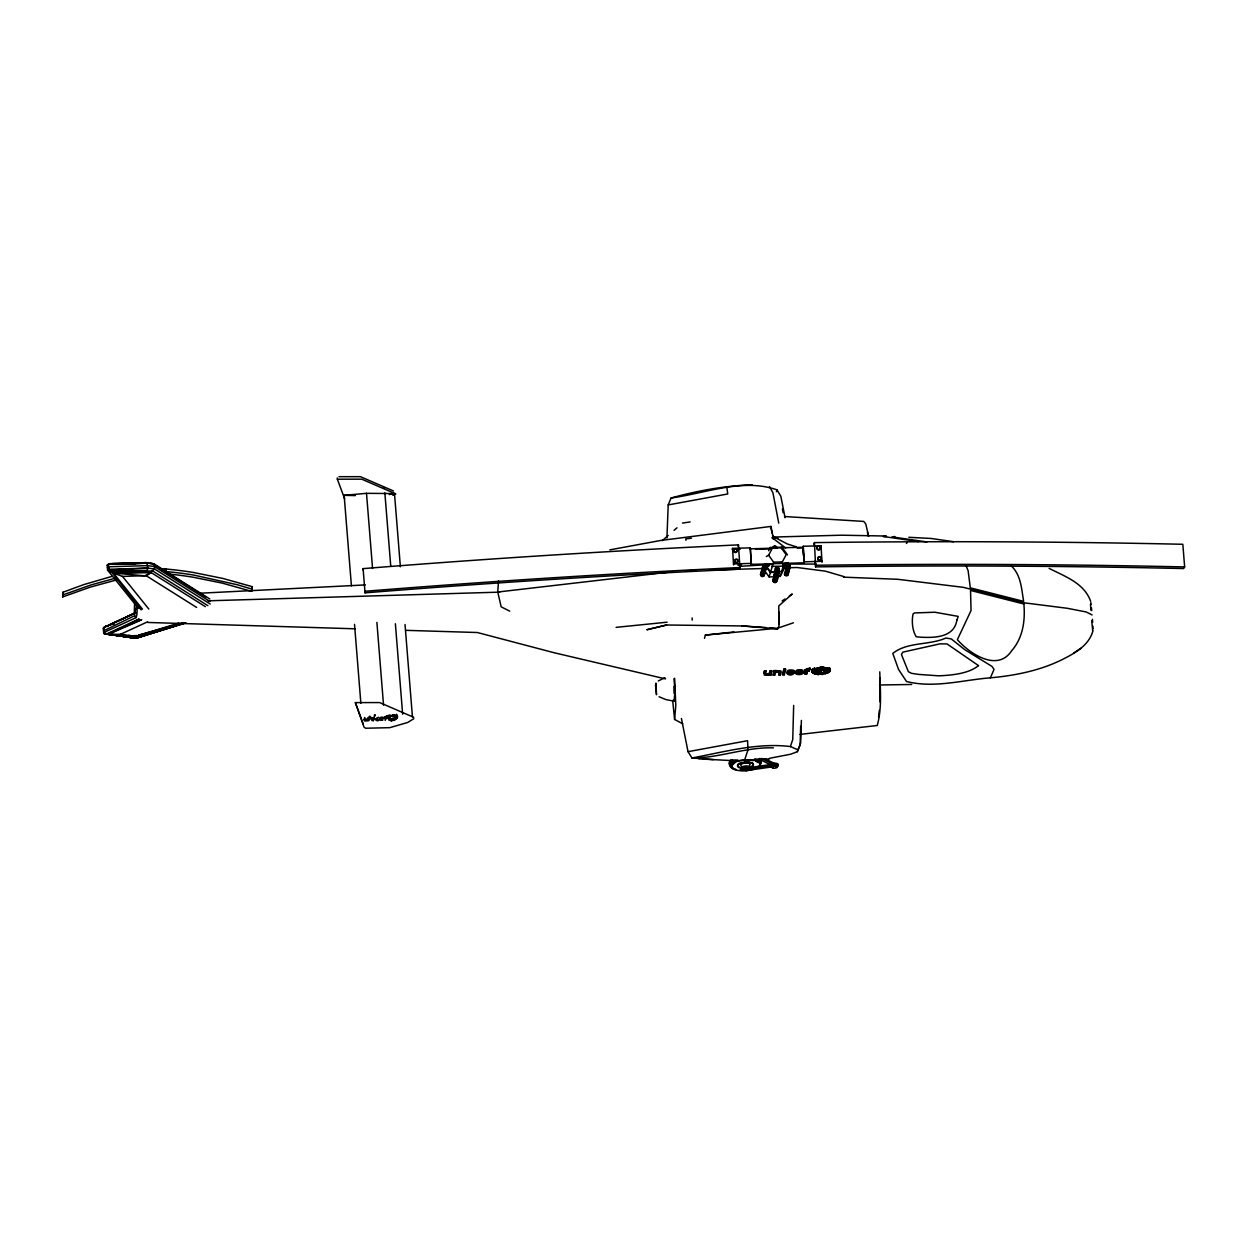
<?xml version="1.0" encoding="UTF-8"?>
<svg xmlns="http://www.w3.org/2000/svg" width="1247" height="1247" viewBox="0 0 1247 1247"><rect width="100%" height="100%" fill="white"/><g stroke="black" fill="none" stroke-linecap="round" stroke-linejoin="round"><path stroke-width="1.5" d="M685.944 540.278L685.725 538.891L691.415 538.205M775.182 571.375L775.229 570.284M775.229 570.69L772.953 580.899C776.585 586.573 779.001 575.522 778.876 572.887M879.852 701.734L879.883 677.729M800.683 726.284L800.122 744.989L797.332 751.692L790.754 754.186L769.368 758.332M801.369 720.439L800.683 742.978L797.332 751.692M775.229 571.095L775.135 572.264M773.156 581.57L775.385 569.255M778.985 571.266L778.845 573.074M778.752 624.248L778.783 611.809M775.213 571.469L774.979 573.526M778.892 572.607L778.97 571.734M793.669 705.428L792.749 739.518L790.395 746.548C757.256 742.479 724.273 752.003 691.96 757.973L688.032 751.676L681.423 718.459M879.322 710.416L878.574 717.181M509.711 611.124L501.169 606.837L497.756 592.029L498.519 580.821M752.253 484.787C724.819 485.738 697.463 490.695 671.057 498.005L668.205 504.926L666.927 537.987M674.004 693.207L673.972 686.489M786.389 566.528L786.405 566.387A2.182 0.842 27.9 0 0 785.813 565.468M786.498 567.214L786.514 567.058A2.603 1.013 27.9 0 0 785.314 565.577M786.888 567.806L786.904 567.634A3.227 1.247 27.9 0 0 784.69 565.374L784.301 565.156M788.946 568.351L788.977 568.086A5.331 2.058 27.9 0 0 785.329 564.361L784.753 564.065M789.741 565.546L789.756 565.296A4.707 1.808 27.9 0 0 788.837 563.691M790.037 567.494L790.068 567.198A5.892 2.276 27.9 0 0 786.046 563.067M803.115 673.224L798.501 673.972L796.662 673.162L803.302 672.694L802.585 671.26A3.725 1.387 -4.6 0 0 800.636 670.886L798.891 670.933A3.819 1.418 -4.6 0 0 796.646 671.447C791.377 674.783 803.676 676.123 803.021 672.102L800.995 672.414M396 716.526L395.205 718.303M775.166 572.139L772.953 580.899M778.923 572.544L778.689 574.088M134.676 603.361C133.148 620.492 137.809 622.83 137.076 605.761M776.678 581.461L776.102 579.543M779.453 671.463L778.939 674.97L780.451 674.923L780.731 671.852L775.369 672.164L775.416 670.559L774.044 670.59L773.202 675.141L774.714 675.095C773.686 671.307 782.134 670.652 778.939 674.97M738.224 546.482L738.458 544.877A4165.416 1557.035 -4.6 0 0 363.111 568.632L363.22 570.222M738.458 544.877L740.032 569.131A4161.348 1555.523 -4.6 0 0 365.044 592.855L363.111 568.632M777.754 575.054L777.91 567.65M210.213 604.016L154.534 568.991L147.879 568.118L108.863 569.287L107.601 570.144L113.383 573.074L146.694 572.077L147.879 568.118L146.694 562.615L109.565 563.722L107.195 565.125L107.601 570.144L138.495 608.458M111.762 576.441L83.752 584.609L62.942 592.247L62.677 596.939L90.454 587.072L116.735 579.886M62.677 596.939L62.942 592.247M103.361 628.363L105.683 626.275L103.361 628.363L103.766 633.367L106.291 634.115L136.453 638.121L185.787 622.923M103.563 630.873L134.52 615.769M185.694 622.767L136.453 638.121L106.291 634.115L108.505 634.271L139.15 619.011L106.291 634.115L136.453 638.121L185.257 622.689M134.816 612.542L136.547 606.198M251.598 591.327L252.175 589.176L237.554 584.812L193.831 575.101A350.812 322.443 15.3 0 0 164.822 571.469L164.651 568.897A351.14 322.739 15.3 0 1 193.69 572.529L222.854 578.437L252.097 586.62L251.598 591.327L222.371 583.144L193.238 577.236A350.812 322.443 15.3 0 0 167.846 573.947M369.377 716.292L368.535 720.828L371.279 717.789L372.152 720.735C375.596 715.669 369.018 718.973 370.047 716.277M374.505 714.858L374.412 716.651L375.269 714.827M393.086 716.729L393.538 715.045A10.693 3.99 -4.6 0 1 393.756 715.326L392.446 715.232A6.095 2.276 -4.6 0 0 391.994 715.513L392.135 715.544A6.344 2.369 -4.6 0 1 392.54 715.31A4.193 1.574 -4.6 0 1 393.148 714.936L392.727 714.999M692.194 620.102L692.147 617.951M704.477 638.355L705.381 635.066L733.844 631.98M732.285 549.366L732.55 548.384L750.289 547.854L751.271 564.377L804.284 562.802L803.302 546.28L821.04 545.765L822.022 562.272M733.532 564.907L732.55 548.384M751.271 564.377L750.289 547.854M776.429 491.708L776.943 489.837C742.776 477.882 705.381 493.407 671.057 498.005M770.506 528.136L770.989 526.421L660.551 540.497L609.861 549.865M769.134 565.078L766.344 567.65L763.99 575.802L762.042 576.488L760.514 574.353L762.915 566.091A4.707 1.231 -35.5 0 1 764.302 564.423M760.53 575.054L762.665 567.369A5.752 1.496 -35.5 0 1 765.424 564.392M760.81 575.693L763.335 565.873A3.975 1.044 -35.5 0 1 763.741 565.156L762.946 568.305M761.356 576.208L763.491 568.523A5.752 1.496 -35.5 0 1 768.058 564.236M762.042 576.488L764.177 568.835A5.331 1.387 -35.5 0 1 768.417 564.86L768.947 564.532M762.79 576.519L764.91 568.881A4.707 1.231 -35.5 0 1 768.651 565.39M773.358 538.252L773.467 537.878A8.573 3.211 -4.6 0 0 773.015 538.081M765.985 566.481L764.271 575.163M773.67 538.236L773.764 537.878A11.956 4.474 -4.6 0 1 774.138 538.081M763.476 576.27L765.487 568.897A3.975 1.044 -35.5 0 1 769.165 565.468M763.99 575.802L766.282 567.12L767.84 565.514M774.527 576.769L769.087 576.925L773.576 562.163L768.635 555.211L772.439 548.01L803.037 547.262L803.302 546.28M781.573 548.68L781.978 547.168L770.272 547.527L768.573 550.722M774.496 577.377L776.07 568.944M773.608 582.131L775.759 574.056L775.79 567.868M774.262 582.505L776.429 574.368L776.46 567.697M775.01 582.614L777.162 574.462L777.193 567.619M775.728 582.458L778.58 572.747M776.304 582.053L778.752 570.175M784.363 566.169L779.983 576.613L784.722 567.65M787.714 572.934L787.558 575.428L784.862 575.179L786.592 565.733A2.042 0.795 27.9 0 0 786.53 565.483M784.488 574.571L787.028 565.327M784.862 575.179L787.668 565M785.47 575.615L787.481 568.242A3.975 1.528 27.9 0 0 784.332 565.016M786.187 575.818L788.229 568.196A4.707 1.808 27.9 0 0 785.018 564.891L784.503 564.626M786.919 575.755L789.226 567.385M787.558 575.428L789.616 567.744A5.752 2.213 27.9 0 0 785.704 563.722L785.08 563.395M788.088 573.542L790.146 565.873A5.331 2.058 27.9 0 0 787.668 562.865M788.01 574.898L790.255 566.543A5.752 2.213 27.9 0 0 786.982 562.896M767.404 674.222L769.539 673.614L769.493 675.25L770.833 675.204L771.69 670.668L770.178 670.715C772.127 675.858 762.307 676.56 765.97 670.839L764.458 670.886L763.881 672.99L765.112 674.206M764.458 670.886L764.271 675.079L768.277 675.219L769.539 673.614M765.97 670.839C762.868 675.141 771.145 674.487 770.178 670.715M770.833 675.204L771.69 670.668M773.202 675.141L774.044 670.59M775.416 670.559L780.887 670.917L780.451 674.923M775.369 672.164L774.138 671.728M785.485 668.969L785.392 670.761L783.88 670.808L783.973 669.015L785.485 668.969L785.22 671.4L784.285 674.814L782.773 674.845L783.615 670.309L785.127 670.263M782.773 674.845L783.615 670.309M783.88 670.808L783.973 669.015M820.76 546.747L821.04 545.765M805.936 669.655L804.471 670.138L805.811 670.107L805.094 674.191L806.591 674.144L807.666 669.031L810.176 668.221L806.326 668.766L806.03 670.777L804.564 671.26L805.905 671.229M805.094 674.191L805.811 670.107M806.03 670.777L807.292 669.514L810.269 669.343L810.176 668.221M806.591 674.144L807.308 670.06M807.433 669.608L809.178 669.561L809.147 671.135L807.401 671.182M809.147 671.135L809.178 669.561M821.352 667.878L821.446 667.519A11.956 4.474 -4.6 0 0 820.76 667.862A12.111 4.52 -4.6 0 0 820.074 668.252L819.887 668.189A14.683 5.487 -4.6 0 1 820.339 667.924L820.931 671.681M821.664 667.878L821.757 667.519A8.573 3.211 -4.6 0 1 822.241 667.784M820.666 667.956L820.853 668.984A11.956 4.474 -4.6 0 1 821.539 668.641L821.087 670.325L821.757 667.519M784.379 573.885L785.018 572.685M389.765 719.051L390.732 719.878A7.435 2.775 -4.6 0 0 389.797 719.036M803.302 672.694L802.491 670.138A3.725 1.387 -4.6 0 0 800.543 669.764L798.813 669.81A3.819 1.418 -4.6 0 0 796.568 670.325L795.009 672.086L796.397 673.131M773 547.106L773.654 548.166M773.374 546.513L774.184 548.228M773.951 546.092L774.839 547.963M774.668 545.937L775.587 547.854M775.416 546.046L776.304 547.916M776.055 546.42L776.881 548.15M776.522 546.997L777.177 548.057M820.152 669.998L819.778 672.289M762.541 566.964L762.65 566.699A5.331 1.387 -35.5 0 1 764.692 564.361M762.837 568.305L762.961 568.009A5.892 1.543 -35.5 0 1 766.391 564.486M766.001 568.429L766.079 568.242A3.227 0.842 -35.5 0 1 768.651 565.842L769.025 565.624M813.792 544.238L814.447 542.616A4165.416 1557.035 -4.6 0 1 1182.826 544.284L1184.65 566.933L1183.668 568.554A4161.348 1555.523 -4.6 0 0 815.616 566.886L815.164 561.212M815.616 566.886L814.447 542.616M788.182 671.556L789.195 673.068L794.105 672.227C791.611 679.397 779.671 670.45 792.967 671.245A3.071 1.153 -4.6 0 1 794.105 671.665L790.006 671.728A2.354 0.888 -4.6 0 0 788.759 672.18L788.883 674.097L794.199 673.349M760.514 574.353L761.325 573.261M395.751 717.758L394.972 715.155L391.137 715.591M1092.886 631.013C1088.647 646.164 1073.807 653.771 1060.761 660.302C1038.767 670.855 1014.59 675.64 990.399 677.822L987.593 678.072C960.767 680.55 933.348 688.25 906.507 681.501L898.526 669.405L892.79 653.428C907.302 641.628 929.186 645.51 945.943 638.012L951.305 638.947L964.742 649.671L991.973 666.412L994.03 669.39L990.399 677.822M659.086 696.761L666.023 699.629L674.081 701.188L674.939 690.76L673.972 678.695M781.199 572.139L783.506 566.076L782.337 561.898L786.156 554.697L781.199 547.76L781.978 547.168L787.496 554.899M785.205 562.865L783.506 566.076L771.784 566.434M785.439 565L782.04 571.422L770.334 571.765L765.923 565.577M826.621 669.748L826.605 669.779A11.971 4.474 -4.6 0 1 826.262 670.231L826.122 671.51A2.4 0.888 -4.6 0 1 823.799 672.008M816.317 670.621L816.286 670.621A2.104 0.779 -4.6 0 0 815.086 670.964L815.335 669.265A6.126 2.291 -4.6 0 1 818.562 667.769L819.591 667.737A7.092 2.65 -4.6 0 0 818.765 668.033L816.473 668.797A3.008 1.122 -4.6 0 0 816.458 669.218M815.086 670.964L815.429 670.387A6.126 2.291 -4.6 0 1 818.656 668.891L819.684 668.875M773.046 580.214L773.997 579.216M809.256 670.683L807.526 670.73L810.269 669.343M906.398 543.458L907.13 542.585M666.646 624.981L646.819 629.751L666.646 624.996L741.934 625.947L777.66 628.815L778.985 625.947L778.767 605.933L792.25 593.977L789.351 595.972M164.635 569.255L164.947 569.053M390.576 716.137C387.521 719.16 393.6 720.984 395.283 718.334M682.701 723.806L674.611 719.457L675.796 705.553L674.643 678.181M388.939 716.183A9.805 3.663 -4.6 0 1 388.705 717.477L388.581 717.181A6.017 2.245 -4.6 0 1 388.846 716.292L388.846 715.061M392.789 715.419L392.634 715.575A17.723 6.625 -4.6 0 1 392.914 715.466A15.385 5.752 -4.6 0 1 393.397 715.045M816.598 672.492L816.816 672.367A2.447 0.92 -4.6 0 0 818.905 672.304M413.864 718.662L407.66 722.481L389.797 727.671L365.589 728.232L364.03 727.141L355.348 702.607L379.696 702.575L413.755 717.337M395.268 717.991L394.052 718.443M662.375 540.559L668.221 535.462M674.066 530.349L676.996 527.808M390.482 718.74L391.574 718.677M390.514 716.105L392.182 715.7A3.086 1.153 -4.6 0 1 392.711 716.121L394.005 715.949A15.385 5.752 -4.6 0 1 394.052 716.292L394.208 716.261A16.367 6.11 -4.6 0 0 394.161 715.934L394.099 715.716A13.998 5.237 -4.6 0 0 393.974 715.404L394.348 715.123A3.959 1.481 -4.6 0 0 393.865 714.921L394.301 714.952M393.132 716.542L395.299 716.526A4.333 1.621 -4.6 0 1 395.658 717.056M782.134 600.945L785.018 598.965M142.47 609.144L113.383 573.074L146.569 575.958L154.534 568.991L154.129 563.987L145.946 562.678L109.565 563.722M107.195 565.125L108.458 564.268L147.489 563.114L154.129 563.987L209.808 598.996M107.398 567.634L108.66 566.777L147.676 565.624L154.332 566.497L210.01 601.506M1073.807 652.945L1080.978 648.269M389.469 716.885L388.955 717.337A4.676 1.746 -4.6 0 0 388.83 717.96A11.223 4.193 -4.6 0 0 389.594 716.822L389.594 716.822M817.767 670.98L818.126 670.917A2.354 0.888 -4.6 0 1 818.889 670.824L818.328 669.81M766.328 556.505L768.635 555.211M395.205 715.31L394.333 715.31A5.627 2.104 -4.6 0 1 394.66 715.591L395.205 716.292L395.33 715.404M793.528 672.757C786.639 676.607 784.098 668.47 792.889 670.122A3.071 1.153 -4.6 0 1 794.012 670.543L794.401 672.117M164.604 569.1L164.838 569.006M658.307 680.956L664.932 677.682M392.883 495.34L395.798 493.921L361.724 479.16L337.376 479.207L337.282 477.882M135.144 612.838L108.099 625.713L135.705 612.885M391.293 715.747L391.09 715.856A2.806 1.044 -4.6 0 0 390.747 716.246A5.892 2.198 -4.6 0 0 390.685 716.666M136.032 612.48L103.61 627.428L103.766 633.367L133.975 638.183M135.502 612.932L109.159 625.074L114.412 623.874M136.437 617.499L104.015 632.432L106.307 634.053M141.519 619.899L108.505 634.271L134.754 638.121L103.766 633.367L114.802 634.77M141.612 619.588L108.723 633.492L109.923 634.458L120.6 634.255L147.582 621.817M389.999 716.105L389.345 716.542A5.128 1.917 -4.6 0 0 389.064 717.041A7.996 2.993 -4.6 0 0 390.093 716.059L390.03 714.921M822.864 669.966L821.43 670.138A8.386 3.133 -4.6 0 0 822.739 669.966C824.392 669.234 821.711 664.074 822.428 670.263A3.757 1.403 -4.6 0 1 822.895 670.091A2.229 0.826 -4.6 0 1 825.311 669.951A3.476 1.294 -4.6 0 1 826.683 670.574M775.525 537.987L776.569 537.956M825.155 667.737C822.209 668.314 825.296 666.366 825.249 668.86A3.476 1.294 -4.6 0 1 826.605 669.452C824.127 670.761 824.158 666.21 826.636 668.376A6.126 2.291 -4.6 0 1 824.891 671.213A6.313 2.354 -4.6 0 0 823.301 667.332L822.381 667.379M826.309 668.205L826.402 669.327L825.015 669.655A6.329 2.369 -4.6 0 0 824.485 669.28L823.628 668.766L824.548 669.078M63.27 594.788L91.047 584.921L115.566 578.156M775.307 537.94L774.356 537.738A7.279 2.728 -4.6 0 1 775.821 538.081M823.379 667.566L823.628 668.766M793.435 622.799L777.286 628.317L705.381 635.066M819.139 670.792L820.323 671.868M178.976 623.017L135.409 636.438L109.923 634.458L121.208 635.004M823.597 672.086L824.984 672.336A6.126 2.291 -4.6 0 0 826.73 669.499L824.797 669.156M822.397 673.24L822.069 674.487L822.397 673.24A5.83 2.182 -4.6 0 0 821.165 672.788M183.683 622.814L135.409 636.438L120.6 634.255M821.149 670.481L821.118 670.481A2.369 0.888 -4.6 0 0 822.007 670.403L822.038 669.249M138.698 635.05L183.543 622.689M816.208 669.499L816.099 669.514A2.104 0.779 -4.6 0 0 814.992 669.826M776.086 671.198L779.188 671.089M823.067 667.659L822.116 667.488L822.194 668.61A9.119 3.414 -4.6 0 1 823.145 669.28L824.127 668.018L822.521 667.987M826.06 668.376L824.828 668.657M824.173 669.156L822.677 668.891M816.255 670.637L816.099 669.514M774.621 538.112L775.026 538.018A8.152 3.04 -4.6 0 0 774.122 537.831A14.98 5.596 -4.6 0 1 774.512 538.081M822.911 668.953L823.768 668.579L822.194 668.61M772.376 538.034L773.124 537.878A9.119 3.414 -4.6 0 0 772.688 538.081M820.51 669.733A3.538 1.325 -4.6 0 0 819.295 669.327L816.645 669.81A3.008 1.122 -4.6 0 0 816.551 670.34M819.793 672.71L819.622 673.879A5.83 2.182 -4.6 0 0 817.798 674.502L817.705 673.38A5.83 2.182 -4.6 0 1 819.528 672.757M821.804 673.255A5.315 1.98 -4.6 0 0 820.37 672.788L820.012 672.803A5.315 1.98 -4.6 0 0 818.063 673.474L817.705 673.38M822.069 674.487A5.315 1.98 -4.6 0 0 820.464 673.926L820.09 673.926A5.315 1.98 -4.6 0 0 818.157 674.596L817.798 674.502M668.205 504.926L727.734 493.968L726.798 486.798M688.032 751.676L747.577 740.702L747.951 749.883L744.677 759.859M699.115 758.519L691.96 757.973C719.036 758.145 745.8 746.891 773.405 747.873M389.298 494.545L394.488 493.578L400.381 566.762M821.414 669.109L820.76 669.078A12.111 4.52 -4.6 0 0 820.167 669.374L819.98 669.312A14.683 5.487 -4.6 0 1 820.432 669.047L819.606 667.581L820.931 667.426L821.305 669.514M817.689 670.075L818.063 672.803A4.068 1.512 -4.6 0 1 814.696 672.741L814.79 673.863A9.617 3.601 -4.6 0 1 818.936 673.629A5.83 2.182 -4.6 0 1 820.339 673.739L820.697 673.676A5.83 2.182 -4.6 0 1 821.804 673.536A4.068 1.512 -4.6 0 0 825.888 673.536L825.748 671.291M886.461 536.397L883.39 536.522L918.525 541.557M393.803 716.386L393.865 716.386A2.167 0.811 -4.6 0 1 393.164 716.448M823.238 668.376C824.703 667.239 824.828 669.577 823.332 669.499A9.119 3.414 -4.6 0 1 823.519 669.842M682.452 523.07L690.121 521.947M745.597 769.68L772.875 765.72L773.405 766.671L746.127 770.63L745.597 769.68L745.472 768.199L770.927 764.489M894.847 536.522L891.995 536.911L926.926 541.931M497.756 592.029L672.632 571.703M338.997 476.697L360.461 476.681L393.491 490.991M799.966 734.405L877.249 725.489C882.034 708.265 880.288 689.591 879.774 671.837M393.382 715.903L393.943 715.731A12.361 4.614 -4.6 0 0 393.818 715.435L393.413 715.497M822.054 669.078L822.895 669.39L821.617 669.499M616.096 627.35L667.114 622.191M145.946 562.678L120.351 564.283M351.42 585.856L344.141 495.34L366.509 493.329L394.488 493.578M792.609 670.824L794.308 670.995M754.934 759.47L763.959 758.753M769.493 758.955L735.855 760.795L699.006 758.893M819.653 672.304L818.92 669.81M821.726 669.109L822.334 668.922A8.573 3.211 -4.6 0 0 821.851 668.641M124.466 564.268L147.489 563.114M147.879 568.118L107.601 570.144L152.96 571.126L207.89 605.668M200.346 593.198L365.387 584.921M772.641 537.083L841.569 535.197L886.181 536.039M737.071 549.226L740.25 549.132M750.024 548.836L770.849 548.228M755.526 549.319L770.677 548.867M797.176 548.088L802.85 547.916M165.976 568.835L161.892 568.959L162.016 570.518M147.317 570.393L110.188 571.485L110.048 570.113L141.16 609.892M164.261 570.456L166.1 570.393M146.694 572.077L151.339 572.685L113.383 573.074L122.502 576.395L144.823 575.724L151.339 572.685L205.35 606.65M773.576 562.163L782.337 561.898M733.813 563.925L751.536 563.395M804.549 561.82L822.287 561.29M738.318 564.766L741.497 564.673L738.146 565.405M771.924 564.408L740.188 566.325M783.287 564.065L816.255 564.065M686.146 570.783L695.857 570.503M709.481 570.097L761.979 568.538M783.365 567.899L796.989 567.494L825.233 571.126L843.845 576.566M775.759 572.311L770.303 572.467L766.204 566.715M208.171 600.805L499.72 592.138M134.364 635.643L136.843 635.565L135.409 636.438L128.722 635.362M783.786 669.686L785.298 669.639M784.067 670.138L785.579 670.091M764.551 672.008L766.063 671.962M770.256 671.837L771.768 671.79M783.708 671.432L785.22 671.4M801.759 671.135C789.975 673.536 802.413 667.02 801.852 672.273L796.864 672.414L797.846 671.681A2.416 0.904 -4.6 0 1 799.67 671.354L801.852 672.273M769.399 674.128L770.755 674.081M778.845 673.848L780.357 673.801M782.68 673.723L784.192 673.676L784.285 674.814M805.001 673.068L806.497 673.021M737.772 760.062L730.524 760.062M843.533 577.158L897.637 579.278L963.323 587.337L1024.473 602.862L1067.338 608.287L1086.246 611.981L1092.091 614.942M879.478 684.993L911.682 684.478M117.997 564.345L112.62 563.675L133.507 563.473M112.62 563.675L134.692 564.003M344.141 495.34L355.364 495.589M147.629 622.456L355.177 628.8M405.618 630.327L477.398 632.525L554.26 652.773L665.508 678.898M150.591 563.301L152.337 563.348L205.646 596.877M820.167 668.875L820.588 668.953A14.98 5.596 -4.6 0 1 821.196 668.641A8.074 3.024 -4.6 0 0 819.139 669.171L819.201 668.205A3.538 1.325 -4.6 0 1 820.417 668.595M908.876 537.301L931.197 538.47L953.596 541.728M784.488 516.523L863.75 521.417L865.761 523.943L868.691 536.288M741.903 625.916L766.11 627.553M769.835 627.802L777.66 628.815M105.668 626.353L107.881 626.508M818.048 671.946L818.313 671.946A2.354 0.888 -4.6 0 1 818.983 671.946M702.685 758.784L713.409 759.61M818.749 668.033L819.045 668.049A8.074 3.024 -4.6 0 1 821.072 667.519A14.98 5.596 -4.6 0 0 820.495 667.831L820.136 667.753M118.481 635.237L124.014 635.939M129.532 636.64L133.211 637.108M823.675 667.457L823.238 667.394A6.313 2.354 -4.6 0 0 814.821 670.496M820.464 670.418L821.025 672.32M820.651 672.679L820.962 673.848A5.83 2.182 -4.6 0 1 822.49 674.362M770.272 547.527L772.439 548.01M818.063 672.803A7.342 2.743 -4.6 0 1 817.175 672.819L817.081 671.697A7.342 2.743 -4.6 0 0 817.97 671.665M796.272 546.825L787.091 543.879L772.906 536.397M819.934 668.797L821.009 668.548A7.092 2.65 -4.6 0 0 818.843 669.156M824.127 668.018L822.708 667.862L822.895 670.091M790.395 746.548L797.846 749.806M674.081 701.188L673.302 699.972M1049.117 568.367C1064.907 576.457 1084.251 583.05 1090.673 601.381M764.785 758.675L775.12 763.788M761.465 758.457L775.229 765.284M759.236 759.174L773 766.001M396.64 714.219L397.107 715.731A4.754 1.777 -4.6 0 1 397.06 716.277L397.06 716.277M396.406 716.62L396.764 717.103A4.739 1.777 -4.6 0 1 396.64 717.633L396.562 717.726A11.223 4.193 -4.6 0 1 396.421 716.62M146.569 575.958L196.621 607.429M785.657 547.979L773.343 538.579L770.989 526.421M824.968 668.283L826.449 668.283L826.699 670.902A11.971 4.474 -4.6 0 1 826.34 671.354M823.114 668.221L823.051 668.158A9.119 3.414 -4.6 0 0 822.116 667.488M1010.834 565.546C1021.059 574.54 1021.511 588.943 1023.647 601.381L970.306 587.836L968.124 570.674L966.098 565.842M122.502 576.395L148.829 609.035M764.988 571.173L769.087 576.925M776.943 489.837L780.84 496.244L785.08 517.708M745.472 768.199L746.127 770.63M769.493 486.564L772.922 492.768L778.752 523.148M771.067 528.65L772.283 533.435M396.827 716.324L396.406 715.918A7.996 2.993 -4.6 0 0 396.811 716.807A4.988 1.871 -4.6 0 0 396.827 716.324A6.188 2.307 -4.6 0 1 396.749 715.342M337.376 479.207L344.655 498.847M355.348 702.607L363.267 724.039M782.399 509.025L783.1 512.626M674.611 719.457L672.725 701.095M867.444 532.142L868.115 535.945M1092.715 630.764L1091.733 620.819M1090.86 602.613L1091.109 604.546M772.626 535.306L773.078 538.985M1091.468 607.741L1091.733 610.578M829.645 669.53A6.781 2.541 -4.6 0 1 830.237 669.234L830.331 670.356A6.781 2.541 -4.6 0 0 828.585 671.665L828.554 670.091A6.329 2.369 -4.6 0 1 827.93 669A2.416 0.904 -4.6 0 1 828.834 669.561M829.801 668.283L829.894 669.421A5.113 1.917 -4.6 0 0 829.271 670.715L829.161 668.641A3.835 1.434 -4.6 0 1 828.242 667.722L828.335 668.844A2.494 0.935 -4.6 0 1 829.255 669.764A5.113 1.917 -4.6 0 1 829.801 668.283A3.133 1.169 -4.6 0 1 829.38 669.483M829.723 670.309L829.801 671.432A3.757 1.403 -4.6 0 1 826.932 672.663L826.839 671.541A7.747 2.899 -4.6 0 1 829.723 670.309A3.757 1.403 -4.6 0 1 826.839 671.541M828.85 669.171L828.928 670.294A2.681 0.998 -4.6 0 0 827.603 669.374L827.509 668.252A2.681 0.998 -4.6 0 1 828.85 669.171A5.83 2.182 -4.6 0 1 827.509 668.252M826.667 671.681A6.843 2.556 -4.6 0 1 828.226 671.432L828.32 672.554A6.843 2.556 -4.6 0 0 824.797 673.364L824.703 672.242M827.93 669L828.024 670.122A2.416 0.904 -4.6 0 1 828.647 671.213A6.329 2.369 -4.6 0 1 828.024 670.122M827.681 669.701L827.696 672.071A6.609 2.463 -4.6 0 1 827.774 670.824A6.609 2.463 -4.6 0 1 827.681 669.701A2.525 0.951 -4.6 0 1 827.603 670.948A2.525 0.951 -4.6 0 1 827.696 672.071M826.138 671.104A5.783 2.167 -4.6 0 1 827.026 670.481L827.12 671.603A2.447 0.92 -4.6 0 1 825.81 672.881A5.783 2.167 -4.6 0 1 827.12 671.603M825.436 667.815L825.53 668.938M823.94 667.488L824.033 668.626M824.22 671.416L824.314 672.538M823.114 672.227L823.191 673.349A2.104 0.795 -4.6 0 0 825.826 672.414A7.841 2.93 -4.6 0 0 823.191 673.349M822.007 670.403L821.929 669.28A2.369 0.888 -4.6 0 1 821.134 669.358M821.446 667.519L821.586 669.608L823.02 669.53A8.573 3.211 -4.6 0 1 823.223 669.873M821.368 668.922L821.383 670.325M821.726 672.414L821.773 673.661A5.315 1.98 -4.6 0 0 820.76 673.801M820.495 667.831L820.666 670.917M820.167 669.374L819.856 667.675A7.279 2.728 -4.6 0 1 820.931 667.426M820.245 672.616L820.339 673.739M819.965 670.138L819.373 671.868L819.154 669.733M820.199 672.757L820.292 673.894M819.326 667.628L819.419 668.751M819.295 669.327L819.201 668.205L819.139 669.171M818.843 672.507L818.905 673.754A5.315 1.98 -4.6 0 1 819.871 673.832M818.048 669.795L818.375 672.757A5.721 2.135 -4.6 0 1 820.76 672.414M817.549 668.252L817.642 669.374M818.063 673.474L818.157 674.596M817.627 669.904L817.829 671.322M817.44 672.398L817.533 673.52A2.104 0.795 -4.6 0 1 815.367 672.725L815.289 671.603A7.841 2.93 -4.6 0 1 816.847 672.086M817.081 671.697L817.175 672.819M816.723 671.229L816.816 672.367M816.473 668.797L816.504 670.527M816.489 671.525L816.582 672.647M815.819 672.507L815.897 673.629A6.843 2.556 -4.6 0 0 812.763 673.021L812.67 671.899A6.843 2.556 -4.6 0 1 813.558 671.977M815.164 668.626A2.681 0.998 -4.6 0 0 813.309 669.623A5.83 2.182 -4.6 0 0 815.164 668.626L815.257 669.748A2.681 0.998 -4.6 0 0 813.387 670.746L813.262 669.109A3.835 1.434 -4.6 0 0 814.712 668.127L814.805 669.249A3.835 1.434 -4.6 0 1 813.356 670.231A2.494 0.935 -4.6 0 1 814.805 669.249M813.091 670.029A2.416 0.904 -4.6 0 1 814.322 669.39L814.416 670.527A2.416 0.904 -4.6 0 0 813.169 671.681L813.075 670.559A2.416 0.904 -4.6 0 1 812.982 670.247M813.247 670.839A2.525 0.951 -4.6 0 1 814.182 670.091L814.275 671.229A6.609 2.463 -4.6 0 1 813.668 672.476L813.59 671.354M803.037 547.262L804.284 562.802M812.81 668.797A3.133 1.169 -4.6 0 0 812.717 670.075A5.113 1.917 -4.6 0 0 812.81 668.797L812.997 672.117A3.32 1.247 -4.6 0 1 811.937 670.902A6.781 2.541 -4.6 0 1 812.997 672.117M803.006 549.849L803.473 555.679M812.888 670.886A6.781 2.541 -4.6 0 0 811.844 669.779L811.875 671.977A3.757 1.403 -4.6 0 0 814.12 673.037A7.747 2.899 -4.6 0 0 811.875 671.977M809.802 668.719L809.895 669.857M807.916 668.86L808.009 669.982M804.596 669.686L804.564 671.26M801.478 672.071L801.572 673.209M792.811 671.12L792.905 672.242M792.64 672.195L792.733 673.318M774.621 673.972L774.714 675.095M405.026 624.544L412.445 716.978M384.855 492.783L390.732 565.967M395.377 623.749L402.656 714.266M384.481 488.325L383.624 487.218L383.717 488.341M366.509 493.329L372.557 568.429M376.89 622.362L383.546 705.178M354.522 624.373L360.866 703.339M166.194 571.422L166.319 572.997M108.458 564.268L108.863 569.287M1090.876 610.188L1090.486 604.234M1092.434 619.354L1092.637 622.362M778.892 568.242L778.939 570.97M778.829 567.993L778.705 568.928M778.487 567.775L778.611 570.456M775.307 568.086L775.525 569.178M365.044 592.855L364.935 591.281A4165.416 1557.035 -4.6 0 1 740.282 567.51M778.876 568.538L778.72 569.333M775.353 568.648L775.54 569.505M1092.84 626.119L1092.949 628.597M778.907 569.146L778.939 570.362M252.097 586.62L252.175 589.176M775.572 570.191L775.416 571.079M826.932 672.663A7.747 2.899 -4.6 0 1 829.801 671.432M815.897 673.629A2.93 1.091 -4.6 0 1 812.763 673.021M829.255 669.764A3.835 1.434 -4.6 0 1 828.335 668.844M828.32 672.554A2.93 1.091 -4.6 0 1 824.797 673.364M829.894 669.421A3.133 1.169 -4.6 0 1 829.271 670.715M815.367 672.725A7.841 2.93 -4.6 0 1 817.533 673.52M815.257 669.748A5.83 2.182 -4.6 0 1 813.387 670.746M828.928 670.294A5.83 2.182 -4.6 0 1 827.603 669.374M814.416 670.527A6.329 2.369 -4.6 0 1 813.169 671.681M830.331 670.356A3.32 1.247 -4.6 0 1 828.585 671.665M821.804 673.536A9.617 3.601 -4.6 0 1 825.888 673.536M818.905 673.754A4.068 1.512 -4.6 0 1 814.79 673.863M813.668 672.476A2.525 0.951 -4.6 0 1 814.275 671.229M789.46 670.715A2.354 0.888 -4.6 0 1 789.912 670.605M817.346 671.868A6.313 2.354 -4.6 0 1 816.162 671.525M826.028 670.387A2.4 0.888 -4.6 0 1 825 670.746M813.558 672.382A2.93 1.091 -4.6 0 1 812.67 671.899M815.304 671.962A2.104 0.795 -4.6 0 1 815.289 671.603M815.024 671.541A5.783 2.167 -4.6 0 1 815.07 671.962M813.714 671.884A3.757 1.403 -4.6 0 1 811.781 670.839A7.747 2.899 -4.6 0 1 812.498 671.057M814.182 670.091A6.609 2.463 -4.6 0 1 814.166 670.512M812.452 670.855A3.32 1.247 -4.6 0 1 811.844 669.779M814.322 669.39A6.329 2.369 -4.6 0 1 813.075 670.559M813.262 669.109A2.494 0.935 -4.6 0 1 814.712 668.127M828.242 667.722A2.494 0.935 -4.6 0 1 829.161 668.641M828.226 671.432A2.93 1.091 -4.6 0 1 827.353 671.899M827.026 670.481A2.447 0.92 -4.6 0 1 826.262 671.603M830.237 669.234A3.32 1.247 -4.6 0 1 829.832 669.951M829.255 670.278A3.32 1.247 -4.6 0 1 828.491 670.543A6.781 2.541 -4.6 0 1 828.663 670.309M771.987 537.784A6.313 2.354 -4.6 0 1 777.863 538.236M394.208 719.005A2.681 0.998 -4.6 0 1 393.974 718.521M392.337 718.288A2.104 0.779 -4.6 0 1 392.026 718.677M391.277 719.129A2.104 0.795 -4.6 0 1 392.478 718.802M754.435 759.049A15.432 5.767 -4.6 0 1 759.766 765.44M746.47 770.054A15.432 5.767 -4.6 0 1 739.876 770.132M736.354 769.664A15.432 5.767 -4.6 0 1 735.714 760.53M732.176 766.063A13.421 5.019 -4.6 0 1 736.961 761.029M755.791 760.467A13.421 5.019 -4.6 0 1 758.612 762.65M751.614 762.525A7.981 2.977 -4.6 0 1 750.445 766.811M740.749 767.575A7.981 2.977 -4.6 0 1 737.569 765.845M737.507 765.066A7.981 2.977 -4.6 0 1 742.199 762.322M744.178 761.964A7.981 2.977 -4.6 0 1 750.117 762.088M753.889 768.604A13.421 5.019 -4.6 0 1 750.912 769.493M747.561 770.1A13.421 5.019 -4.6 0 1 740.671 770.303M735.06 769.15A13.421 5.019 -4.6 0 1 734.639 763.055M743.368 760.452A13.421 5.019 -4.6 0 1 753.328 760.654M755.869 761.387A13.421 5.019 -4.6 0 1 757.693 762.385M741.154 765.845A4.692 1.746 -4.6 0 1 745.301 763.086A4.692 1.746 -4.6 0 1 749.806 765.159M759.844 759.517A15.977 5.97 -4.6 0 1 760.171 764.084M730.726 766.406A15.977 5.97 -4.6 0 1 732.379 760.327M742.635 768.417A7.981 2.977 -4.6 0 1 738.66 764.364A7.981 2.977 -4.6 0 1 750.694 762.805A7.981 2.977 -4.6 0 1 750.491 767.404M753.967 760.28A14.512 5.424 -4.6 0 1 758.987 766.282M754.575 768.869A14.512 5.424 -4.6 0 1 732.254 768.401A14.512 5.424 -4.6 0 1 743.196 760.047M746.392 769.399A4.692 1.746 -4.6 0 1 740.999 768.152A4.692 1.746 -4.6 0 1 745.737 765.954A4.692 1.746 -4.6 0 1 750.32 767.575M746.236 769.82A3.195 1.2 -4.6 0 1 742.588 769.072A3.195 1.2 -4.6 0 1 745.238 767.513A3.195 1.2 -4.6 0 1 748.901 768.261M759.75 758.41A15.977 5.97 -4.6 0 1 760.078 762.961M730.633 765.299A15.977 5.97 -4.6 0 1 730.306 760.732M729.885 762.416A15.432 5.767 -4.6 0 1 729.776 760.904M730.695 762.276A14.621 5.456 -4.6 0 1 731.584 760.826M772.454 767.373A3.647 1.372 -4.6 0 1 772.064 765.315A3.647 1.372 -4.6 0 1 777.614 765.144A3.647 1.372 -4.6 0 1 776.07 767.264M772.189 763.725A3.647 1.372 -4.6 0 1 776.975 763.46A3.647 1.372 -4.6 0 1 777.427 765.237M770.849 764.738A3.647 1.372 -4.6 0 1 771.067 764.38M788.65 563.831A3.975 1.528 27.9 0 1 789.133 565.109M736.556 549.709A1.761 1.621 15.3 0 1 736.4 552.281A1.761 1.621 15.3 0 1 733.766 551.377A1.761 1.621 15.3 0 1 735.294 549.272M819.731 547.246A1.761 1.621 15.3 0 1 819.918 549.537A1.761 1.621 15.3 0 1 817.455 549.615A1.761 1.621 15.3 0 1 817.268 547.308M816.255 565.265A4165.416 1557.035 -4.6 0 1 1184.65 566.933M1023.865 603.984C1025.346 620.694 1022.976 637.934 1011.52 650.934C997.46 672.18 969.854 653.927 957.369 639.68L971.039 610.531L970.525 590.439L1023.865 603.984M388.144 718.241L389.111 719.348A8.76 3.273 -4.6 0 0 388.176 718.225M383.141 718.007L380.647 718.459L383.141 718.007M655.563 685.164L656.499 694.719L655.922 683.153L655.563 685.164M376.158 719.223C382.252 720.049 375.69 722.387 375.456 718.942C379.712 716.37 379.462 717.009 376.158 719.223M978.49 665.602C968.81 673.676 951.835 675.266 938.679 675.827L918.68 674.409L911.495 673.333L908.377 671.681L901.441 654.488L902.875 652.134L939.895 643.873L946.987 643.904L978.49 665.602M380.46 718.927C382.065 720.735 385.105 719.659 380.195 720.314C376.999 714.391 390.373 718.553 380.46 718.927M364.093 719.675L364.529 720.922L367.351 720.875L368.286 717.461L365.527 720.501L364.67 717.571L364.093 719.675M395.003 718.895L393.569 719.8A7.435 2.775 -4.6 0 1 394.987 718.88M374.24 717.274L373.305 720.688L374.24 717.274M384.731 716.963L385.229 720.345L386.897 717.352L386.352 716.355L387.708 715.575L384.731 716.963M956.87 620.149C954.189 637.404 935.063 637.872 921.174 637.233L916.249 636.781C912.212 630.359 911.604 620.975 913.069 613.945L914.487 612.947L934.845 612.23L958.21 616.392L956.87 620.149M397.107 717.96L394.348 719.831L395.564 719.238A8.76 3.273 -4.6 0 1 397.076 717.96M396.25 718.256L395.969 718.568A12.844 4.801 -4.6 0 1 396.187 717.321L396.39 717.695A4.941 1.855 -4.6 0 1 396.25 718.256M395.658 718.802L394.925 719.363A10.272 3.835 -4.6 0 1 395.735 718.101L395.782 718.21A4.77 1.777 -4.6 0 1 395.658 718.802M389.095 717.804L389.017 717.913A4.941 1.855 -4.6 0 0 388.846 718.475L388.97 718.771A12.844 4.801 -4.6 0 0 389.438 717.524L389.095 717.804M164.869 568.118L164.869 568.118M397.247 716.931L396.936 717.228A9.805 3.663 -4.6 0 1 397.419 715.934L397.466 716.043A6.017 2.245 -4.6 0 1 397.232 716.931M389.438 718.288L389.345 718.397A4.77 1.777 -4.6 0 0 389.158 718.989L389.578 719.519A10.272 3.835 -4.6 0 0 389.454 718.288M397.216 717.602L396.468 718.178A11.161 4.162 -4.6 0 1 397.497 716.885A6.422 2.4 -4.6 0 1 397.216 717.602M389.454 715.887L389.376 715.965A4.754 1.777 -4.6 0 0 389.126 716.511L389.22 716.448A6.188 2.307 -4.6 0 0 389.937 715.544L389.547 715.809M392.93 715.295L392.587 715.342A4.598 1.715 -4.6 0 1 393.226 715.03A20.482 7.653 -4.6 0 0 392.976 715.248L392.976 715.248M391.028 720.86L392.852 719.955A2.619 0.982 -4.6 0 1 394.863 720.018L391.028 720.86M394.161 715.217L393.974 715.295A11.769 4.396 -4.6 0 0 393.725 715.014L394.177 715.217M391.387 720.127L389.329 720.189A2.619 0.982 -4.6 0 1 391.418 719.987L391.387 720.127M389.906 719.971L388.472 719.425L389.61 719.737A5.986 2.229 -4.6 0 1 389.906 719.971M388.674 718.412L388.238 717.867A6.422 2.4 -4.6 0 1 388.331 717.165A11.161 4.162 -4.6 0 1 388.659 718.412M817.44 672.99A6.313 2.354 -4.6 0 0 827.4 670.637A6.313 2.354 -4.6 0 0 818.578 668.844A6.313 2.354 -4.6 0 0 817.44 672.99M815.133 673.209A5.783 2.167 -4.6 0 0 814.509 671.977A2.447 0.92 -4.6 0 0 815.133 673.209M812.81 671.198A5.113 1.917 -4.6 0 0 812.904 669.92A3.133 1.169 -4.6 0 0 812.81 671.198M773.124 768.121A2.65 0.982 -4.6 0 0 777.302 767.139A2.65 0.982 -4.6 0 0 773.608 766.391A2.65 0.982 -4.6 0 0 773.124 768.121M734.951 562.288A1.761 1.621 15.3 0 0 737.912 561.836A1.761 1.621 15.3 0 0 735.901 559.654A1.761 1.621 15.3 0 0 734.951 562.288M735.107 561.696A1.761 1.621 15.3 0 0 738.068 561.244A1.761 1.621 15.3 0 0 736.057 559.061A1.761 1.621 15.3 0 0 735.107 561.696M734.28 551.345A1.761 1.621 15.3 0 0 737.242 550.893A1.761 1.621 15.3 0 0 735.216 548.711A1.761 1.621 15.3 0 0 734.28 551.345M817.44 548.867A1.761 1.621 15.3 0 0 820.417 548.415A1.761 1.621 15.3 0 0 818.391 546.233A1.761 1.621 15.3 0 0 817.44 548.867M818.11 559.825A1.761 1.621 15.3 0 0 821.087 559.357A1.761 1.621 15.3 0 0 819.061 557.175A1.761 1.621 15.3 0 0 818.11 559.825M818.281 559.233A1.761 1.621 15.3 0 0 821.243 558.781A1.761 1.621 15.3 0 0 819.232 556.598A1.761 1.621 15.3 0 0 818.281 559.233"/></g></svg>
